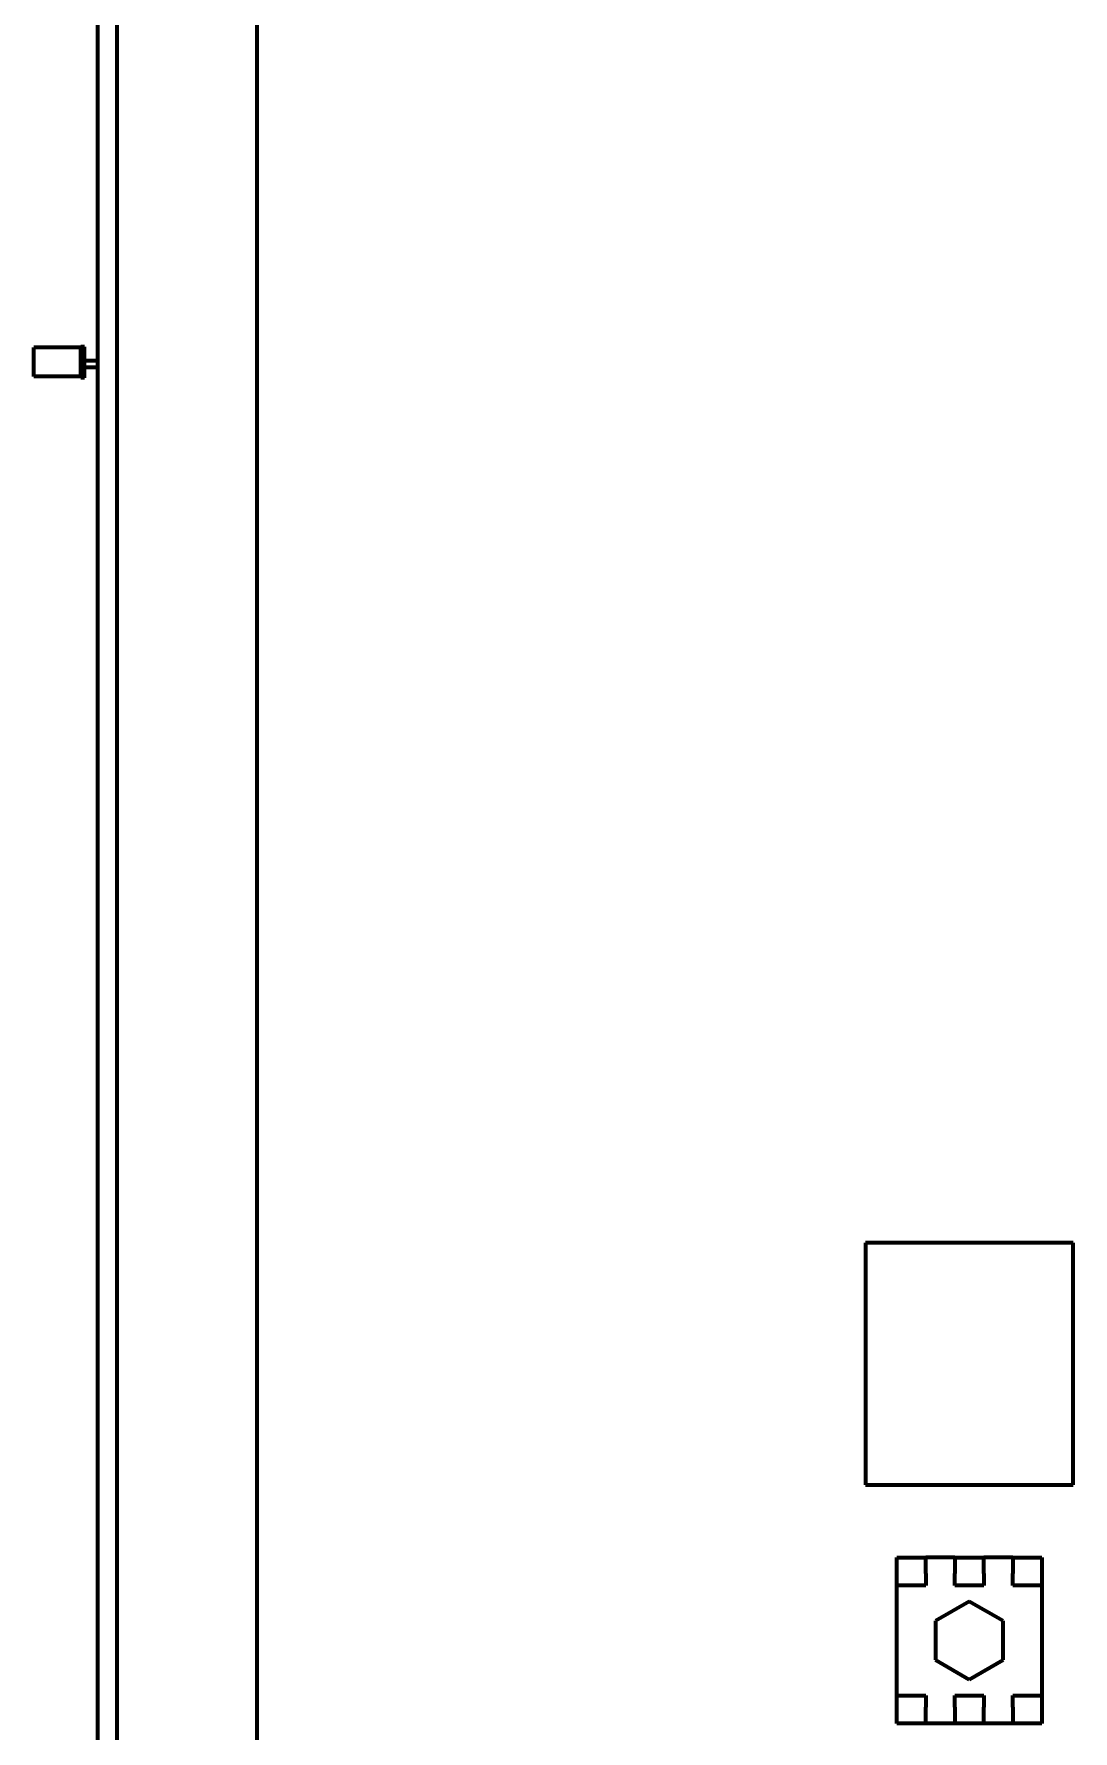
# Model space of a CAD drawing. Header units: inches. Extents: x -3055 to 7244, y 299 to 5591.
# Drawn here: x 6306.3 to 6456.6, y 2184.5 to 2430 of the extents above; entities that cross this region are included whole.
import ezdxf

# ---------------------------------------------------------------- set-up
doc = ezdxf.new("R2010")
doc.units = ezdxf.units.IN

msp = doc.modelspace()

# ---------------------------------------------------------------- linework, layer by layer
at = {"linetype": 'Continuous', "lineweight": 70}
for p, q in [((6315.57, 2146.62), (6315.57, 3798.15)), ((6338.57, 2167.62), (6338.57, 2485.22)), ((6318.37, 2172.42), (6318.37, 2481.12)), ((6306.31, 2380.42), (6306.31, 2384.62)), ((6313.11, 2384.62), (6306.31, 2384.62)), ((6313.61, 2384.72), (6313.11, 2384.72)), ((6313.11, 2380.22), (6313.11, 2384.72)), ((6313.61, 2380.22), (6313.61, 2384.72)), ((6315.57, 2382.67), (6313.61, 2382.67)), ((6313.61, 2381.77), (6315.57, 2381.77)), ((6313.11, 2380.42), (6306.31, 2380.42)), ((6313.61, 2380.22), (6313.11, 2380.22)), ((6456.57, 2255.12), (6426.57, 2255.12)), ((6426.57, 2255.12), (6426.57, 2220.12)), ((6456.57, 2220.12), (6456.57, 2255.12)), ((6426.57, 2220.12), (6456.57, 2220.12)), ((6431.07, 2205.57), (6431.07, 2209.62)), ((6431.07, 2209.62), (6435.27, 2209.62)), ((6435.27, 2207.29), (6435.27, 2209.62)), ((6439.47, 2209.62), (6435.27, 2209.62)), ((6439.47, 2209.62), (6443.67, 2209.62)), ((6439.47, 2209.62), (6439.47, 2207.29)), ((6447.87, 2209.62), (6443.67, 2209.62)), ((6443.67, 2207.29), (6443.67, 2209.62)), ((6447.87, 2209.62), (6452.07, 2209.62)), ((6447.87, 2209.62), (6447.87, 2207.29)), ((6452.07, 2209.62), (6452.07, 2205.57)), ((6435.27, 2207.29), (6435.27, 2205.57)), ((6439.47, 2205.57), (6439.47, 2207.29)), ((6443.67, 2207.29), (6443.67, 2205.57)), ((6447.87, 2205.57), (6447.87, 2207.29)), ((6431.07, 2204.12), (6431.07, 2205.57)), ((6435.27, 2205.57), (6431.07, 2205.57)), ((6431.07, 2191.12), (6431.07, 2204.12)), ((6443.67, 2205.57), (6439.47, 2205.57)), ((6452.07, 2205.57), (6447.87, 2205.57)), ((6452.07, 2205.57), (6452.07, 2204.12)), ((6452.07, 2204.12), (6452.07, 2191.12)), ((6441.57, 2203.27), (6436.68, 2200.45)), ((6446.47, 2200.45), (6441.57, 2203.27)), ((6436.68, 2200.45), (6436.68, 2194.8)), ((6446.47, 2194.8), (6446.47, 2200.45)), ((6436.68, 2194.8), (6441.57, 2191.97)), ((6441.57, 2191.97), (6446.47, 2194.8)), ((6431.07, 2189.68), (6431.07, 2191.12)), ((6431.07, 2185.62), (6431.07, 2189.68)), ((6431.07, 2189.68), (6435.27, 2189.68)), ((6435.27, 2189.68), (6435.27, 2187.96)), ((6439.47, 2187.96), (6439.47, 2189.68)), ((6439.47, 2189.68), (6443.67, 2189.68)), ((6443.67, 2189.68), (6443.67, 2187.96)), ((6447.87, 2189.68), (6452.07, 2189.68)), ((6447.87, 2187.96), (6447.87, 2189.68)), ((6452.07, 2191.12), (6452.07, 2189.68)), ((6452.07, 2189.68), (6452.07, 2185.62)), ((6435.27, 2185.62), (6435.27, 2187.96)), ((6439.47, 2187.96), (6439.47, 2185.62)), ((6443.67, 2185.62), (6443.67, 2187.96)), ((6447.87, 2187.96), (6447.87, 2185.62)), ((6435.27, 2185.62), (6431.07, 2185.62)), ((6439.47, 2185.62), (6435.27, 2185.62)), ((6443.67, 2185.62), (6439.47, 2185.62)), ((6447.87, 2185.62), (6443.67, 2185.62)), ((6452.07, 2185.62), (6447.87, 2185.62))]:
    msp.add_line(p, q, dxfattribs=at)

doc.saveas('drawing.dxf')
